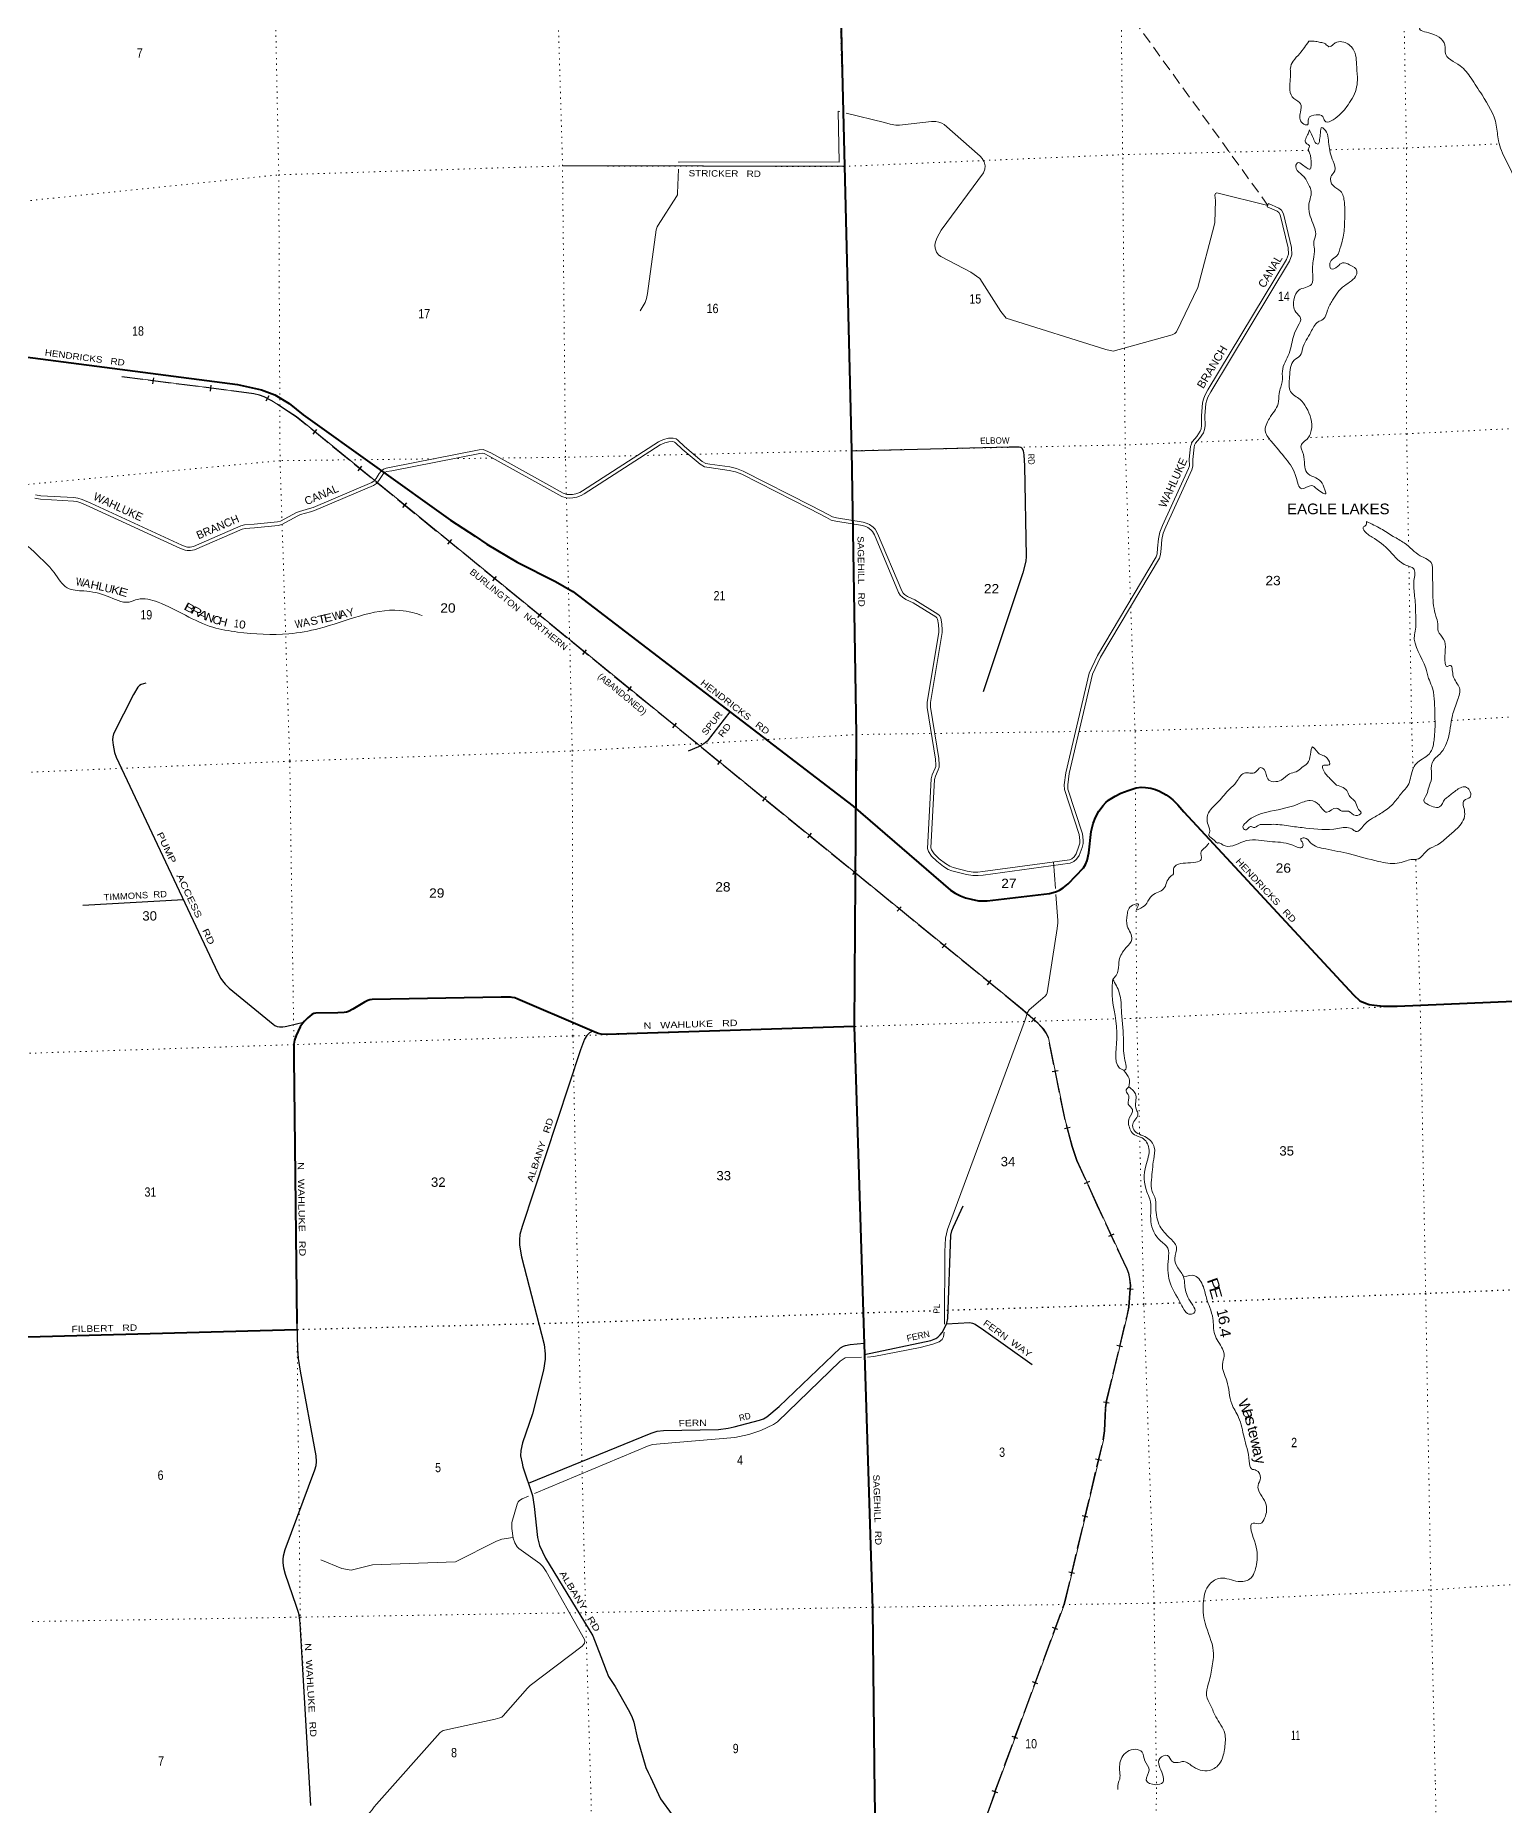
# Model space of a CAD drawing. Header units: feet. Extents: x 250644 to 505285, y -364975 to -177792.
# Drawn here: x 444320 to 471854, y -316215 to -283041 of the extents above; entities that cross this region are included whole.
import ezdxf
from ezdxf.enums import TextEntityAlignment as Align

# ---------------------------------------------------------------- set-up
doc = ezdxf.new("R2010")
doc.units = ezdxf.units.FT
doc.header["$LTSCALE"] = 70
for name, pattern in [('DOTTED', [1.5, 0.3, -1.2]), ('LONG_DASHED', [7.5, 6, -1.5]), ('MEDIUM_DASHED', [4.5, 3, -1.5])]:
    doc.linetypes.add(name, pattern=pattern)
for name, color, linetype, lineweight in [('26', 7, 'Continuous', 40), ('29', 7, 'Continuous', 25), ('34', 7, 'Continuous', 25), ('39', 7, 'Continuous', 13), ('6', 7, 'DOTTED', 25), ('63', 7, 'Continuous', 25), ('7', 7, 'DOTTED', 13)]:
    doc.layers.add(name, color=color, linetype=linetype, lineweight=lineweight)
for name, color, linetype in [('27', 7, 'Continuous'), ('30', 7, 'Continuous'), ('41', 7, 'Continuous')]:
    doc.layers.add(name, color=color, linetype=linetype)

msp = doc.modelspace()

# ---------------------------------------------------------------- linework, layer by layer
at = {"layer": '26'}
msp.add_line((459702.76, -296142.74), (459661.88, -301614.25), dxfattribs=at)
for points in [[(455885.06, -274678.24), (455927.37, -275965.88), (455948.6, -276091.38), (455976.73, -276176.5), (456128.98, -276460.56), (457125.84, -278104.41), (457192.79, -278185.46), (457319.88, -278329.03), (457656.97, -278659.89), (459195.07, -280137.85), (459256.89, -280226.21), (459310.18, -280320.55), (459342.98, -280451.82), (459368.6, -280653.07), (459366.65, -280663.12), (459615.97, -290812.2), (459704.5, -296139.49), (459694.06, -297517.02)], [(440717.83, -288622.28), (448107.63, -289581.16), (448556.95, -289683.42), (448809.39, -289775.27), (449076.54, -289938.39), (449335.78, -290153.94), (452102.52, -292125.14), (452561.49, -292423.66), (452783.33, -292576.74), (453349.39, -292913.53), (454069.94, -293274.9), (454069.94, -293274.9)], [(454069.94, -293274.9), (454389.73, -293464.64), (459646.93, -297484.38)], [(459646.93, -297484.38), (461470.88, -299058.75), (461558.78, -299115.97), (461658.19, -299166.2), (461751.46, -299202.11), (461855.31, -299231.41), (461997.43, -299257.49), (462083.52, -299261.59), (462156.63, -299261.93), (463326.33, -299119.08), (463396.39, -299104.69), (463453.78, -299086.23), (463515.28, -299057.52), (463578.73, -299017.3), (463675.16, -298942.66), (463962.11, -298641.68), (464000.05, -298578.62), (464028.75, -298504.78), (464060.93, -298359.98), (464106.89, -297962.07), (464142.52, -297810.51), (464185.72, -297696.54), (464251.15, -297576.7), (464329.04, -297474.84), (464380.29, -297418.77), (464433.58, -297375.7), (464556.93, -297296.88), (464661.11, -297240.33), (464799.26, -297189.14), (464950.12, -297143.93), (465044.41, -297131.62), (465124.19, -297133.16), (465224.79, -297148.03), (465311.13, -297172.33), (465384.67, -297205.46), (465509.72, -297275.21), (465573.27, -297318.28), (465634.76, -297367.51), (465688.05, -297418.78), (465729.05, -297457.75), (465845.51, -297593.23), (469022.73, -301020.56), (469143.96, -301131.12), (469246.45, -301180.35), (469316.88, -301201.86), (469407.88, -301216.63), (469582.52, -301231.39), (469742.39, -301233.85), (469840.78, -301231.39), (472464.2, -301119.23)], [(459661.88, -301614.25), (455013.91, -301763.87), (454921.67, -301759.77), (454864.27, -301743.36), (454792.01, -301713.56), (454616.92, -301638.18), (453361.12, -301100.65), (453303.38, -301079.86), (453258.29, -301069.61), (453222.39, -301065.25), (453047.7, -301062.17), (450634.71, -301109.27), (450590.52, -301113.69), (450549.52, -301128.05), (450490.44, -301160.25), (450268.71, -301292.13), (450186.22, -301330.59), (450147.77, -301343.41), (450108.82, -301351.61), (449987.62, -301359.78), (449574.04, -301362), (449537.96, -301371.1), (449503.12, -301389.56), (449425.99, -301455.18), (449361.68, -301512.62), (449324.79, -301555.69), (449280.34, -301618.64), (449206.39, -301781.08), (449176.44, -301870.83), (449166.33, -301945.06), (449162.4, -302011.44), (449163.35, -302078.81), (449165.81, -302203.07), (449220.71, -307181.14)], [(459661.88, -301614.25), (460008.05, -312524.85), (460045.57, -316005.31)], [(449220.4, -307297.12), (443723.75, -307446.6), (441081.17, -307487.78)], [(460045.57, -316005.31), (460076.16, -317476.79), (460048.2, -317645.55), (460000.16, -317790.2)]]:
    msp.add_lwpolyline(points, dxfattribs=at)
at = {"layer": '29'}
for p, q in [((459483.42, -285495.62), (454199.37, -285486.98)), ((447097.03, -299243.44), (445211.92, -299344.45))]:
    msp.add_line(p, q, dxfattribs=at)
for points in [[(459618.45, -290823.8), (462567.43, -290753.66), (462754.35, -290748.73), (462788.79, -290756.12), (462807.76, -290767.68), (462829.09, -290828.41), (462844.92, -290902.54), (462856.46, -291104.63), (462889.78, -292806.12), (462880.76, -292894.17), (462822.57, -293114.78), (462084.52, -295342.47)], [(446389.24, -295180.52), (446304.37, -295205.62), (446271.57, -295225.32), (446243.08, -295253.89), (446157.8, -295395.26), (445786.76, -296130.24), (445769.67, -296183.81), (445766.39, -296239.61), (445776.64, -296345.13), (445802.48, -296482.52), (445833.28, -296569.67), (445933.6, -296778.63), (447742, -300609.87), (447796.94, -300713.68), (447826.47, -300756.35), (447875.67, -300822), (447951.94, -300899.13), (448774.49, -301573.69), (448808.12, -301594.21), (448851.68, -301612.95), (448896.69, -301622.11), (448939.33, -301623.75), (448958.19, -301619.65), (448998.38, -301615.54), (449034.46, -301608.98), (449341.95, -301535.65)], [(457337.32, -295718.41), (456908.09, -296267.52), (456849.44, -296318.7), (456744.88, -296374.55), (456556.75, -296455.42)], [(454766.28, -301702.48), (454702.91, -301733.72), (454671.75, -301763.41), (454653.71, -301782.96), (454611.06, -301851.89), (454535.49, -302048.95), (453445.54, -305363.8), (453400.61, -305511.9), (453394.42, -305612.23), (453394.05, -305715.41), (453428.36, -305929.8), (453855.78, -307576.69), (453876.26, -307747.29), (453875.88, -307846.64), (453843.29, -308052.3), (453634.49, -308875.74), (453447.48, -309419.72), (453420.3, -309562.53), (453410.46, -309657.72), (453439.98, -309798.87), (453455.98, -309864.51), (453636.97, -310403.41), (453668.76, -310608.79), (453731.94, -311193.94), (453768.49, -311343.06), (453879.9, -311579.69), (454766.86, -313031.78), (454916.16, -313421.44), (455014.56, -313685.37), (455058.9, -313797.3), (455188.62, -313985.16), (455429.82, -314411.65), (455500.05, -314545.4), (455533.19, -314648.56), (455603.3, -314964.85), (455762.48, -315503.89), (455801.72, -315593.36), (455847.26, -315681.96), (456037.59, -316085.44)], [(459859.01, -307760.99), (461104, -307497.2), (461196.44, -307460.07), (461232.52, -307437.09), (461275.17, -307394.42), (461311.78, -307349.47), (461376.86, -307230.29), (461399.82, -307171.21), (461420.65, -307084.95), (461479.41, -305527.03), (461496.59, -305442.96), (461523.76, -305367.06), (461708.46, -304977.54)], [(449220.71, -307181.14), (449229.69, -307658.15), (449246.76, -307838.81), (449280.19, -308073.62), (449280.18, -308071.61), (449574.14, -309662.69), (449581.03, -309765.97), (449573.16, -309847.46), (449548.24, -309930.06), (448993.69, -311423.15), (448965.08, -311543.19), (448958.93, -311596.52), (448958.92, -311668.36), (448967.13, -311760.6), (449000.26, -311881.03), (449200.22, -312456.36), (449249.26, -312608.74), (449272.07, -312739.16), (449276.45, -312805.41), (449475.02, -316215.13)], [(461396.63, -307184.42), (461831.96, -307162.54), (461885.32, -307171.21), (461931.69, -307193.08), (462088.49, -307297.77), (463001.93, -307946.94)], [(453559.91, -310173.97), (455858.96, -309233.66), (455970.79, -309199.82), (456092.56, -309185.25), (457121.93, -309164.66), (457305.9, -309140.73), (457417.44, -309114.47), (457893.09, -308993.02), (457968.54, -308966.76), (458030.66, -308929.83), (458258.75, -308733.24), (459411.11, -307637.64), (459462.75, -307602.86), (459502.12, -307589.73), (459591.8, -307573.07), (459852.34, -307548)], [(456037.59, -316085.44), (456255.83, -316390.81)]]:
    msp.add_lwpolyline(points, dxfattribs=at)
at = {"layer": '34', "lineweight": 13}
msp.add_lwpolyline([(462306.53, -315959.8), (463612.13, -312422.33), (464336.61, -309364.47), (464360.76, -309191.49), (464380.87, -308759.19), (464400.6, -308632.8), (464782.35, -307045.38), (464816.13, -306876.93), (464834.14, -306615.01), (464848.1, -306466.02), (464833.35, -306338.07), (464813.68, -306239.65), (464783.24, -306161.99), (464225.46, -304961.2), (463843.72, -304125.34), (463753.83, -303865.28), (463621.63, -303363.53), (463308.74, -301825.54), (463271.86, -301744.35), (463217.76, -301665.61), (463114.48, -301557.35), (462824.17, -301296.78), (449211.09, -290185.01), (448765.91, -289893.88), (448608.62, -289808.56), (448522.55, -289776.57), (448414.58, -289752.25), (445943.02, -289434.56)], dxfattribs=at)
at = {"layer": '34', "linetype": 'LONG_DASHED', "lineweight": 13}
msp.add_lwpolyline([(462300.93, -315961.89), (460779.48, -320326.96), (460676.94, -320652.14), (460659.47, -320747.65), (460654.89, -320830.19), (460679.64, -321027.7), (460728.22, -321284.18), (460796.58, -321507.7), (460916.14, -321779.43), (461006.93, -321937.86), (461232.41, -322247.18), (461374.5, -322393.92), (461526.81, -322509.21), (461640.34, -322563.59), (461759.51, -322614.03), (461938.27, -322682.82), (462217.86, -322756.19), (462384.55, -322787.4), (462734.22, -322817.42), (464149.15, -322836.76)], dxfattribs=at)
at = {"layer": '39', "linetype": 'MEDIUM_DASHED'}
msp.add_line((464717.79, -282494.46), (467419.3, -286226.62), dxfattribs=at)
at = {"layer": '39'}
for p, q in [((467432.73, -286193.52), (467406.7, -286253.08)), ((463403.07, -298531.18), (463438.74, -299027.88))]:
    msp.add_line(p, q, dxfattribs=at)
for points in [[(459396.29, -284467.5), (459367.91, -284460.49), (459384.36, -285416.15), (456381.29, -285409.05), (456380.7, -285422.91)], [(467419.3, -286226.62), (466459.52, -285991.34), (466436.69, -286004.54), (466424.03, -286034), (466433.58, -286136.25), (466421.93, -286545.87), (466412.43, -286602.33), (466104.62, -287765.09), (465705.6, -288597.86), (465671.9, -288629.98), (465622.14, -288653.24), (464520.86, -288959.83), (464383.87, -288925.61), (462514.69, -288341.54), (462410.41, -288212.5), (462019.89, -287595.61), (461849.52, -287475.53), (461290.95, -287184.37), (461246.66, -287154.74), (461208.57, -287101.95), (461182.57, -287029.16), (461177.83, -286972.76), (461190.81, -286908.58), (461219.63, -286827.59), (461297.94, -286690.24), (462086.74, -285617.1), (462113.54, -285549.3), (462116.93, -285488.18), (462098.79, -285411.51), (462062.64, -285346.4), (462026.25, -285304.48), (461350.77, -284713.94), (461305.72, -284684.41), (461249.16, -284667.18), (461192.6, -284657.34), (461113.07, -284655.04), (460511.41, -284723.78), (460447.73, -284720.6), (460340.5, -284702.86), (460230.27, -284673.47), (459515.36, -284496.91)], [(456375.51, -285545.64), (456356.44, -285996.74), (456351.76, -286029.11), (456337.01, -286058.64), (455992.73, -286595.05), (455975.51, -286627.04), (455951.28, -286687.05), (455792.3, -287878.25), (455773.73, -287970.45), (455745.58, -288048.04), (455656.8, -288204.98)], [(459145.13, -292077.32), (459235.42, -292124.56), (459321.61, -292145.94), (459817.78, -292227.22), (459885.34, -292246.76), (459919.1, -292261.78), (459977.38, -292304.65), (460007.69, -292335.62), (460045.72, -292403.32), (460498.55, -293479.22), (460528.66, -293531.53), (460569.55, -293570.29), (460632.45, -293615.1), (460768.47, -293677.2), (461196.32, -293940.41), (461212.84, -293955.5), (461227.52, -293980.44), (461242.95, -294079.62), (461250.28, -294185.1), (461250.51, -294228.73), (461031.72, -295534.91), (461031.01, -295638.34), (461188.2, -296602.05), (461195.22, -296715.02), (461195.22, -296742.59), (461182.06, -296776.28), (461124.6, -296901.04), (461107.76, -296974.29), (461037.61, -298276.25), (461057.28, -298334.4), (461112.38, -298421.46), (461214.32, -298519.29), (461339.93, -298615.58), (461425.95, -298669.37), (461497.89, -298698.83), (461769.95, -298766.15), (461888.03, -298784.53), (461987.56, -298785.7), (462085.21, -298776.8), (463715.65, -298554.97), (463781.91, -298525.13), (463834.54, -298479.04), (463883.57, -298408.54), (463935.95, -298257.18), (463958.93, -298187.46), (463958.93, -298124.01), (463944.97, -298005.44), (463670.77, -297163.92), (463667.5, -297086.86), (463697.08, -296872.37), (464132.62, -295014.67), (464284, -294692.27), (465387.35, -292836.73), (465405.23, -292769.46), (465417.29, -292656.28), (465430.52, -292486.65), (465455.18, -292368.31), (465504.18, -292249.26), (465991.37, -291181.5), (466011.1, -291116.09), (466010.88, -290986.79), (466033.56, -290758.31), (466044.53, -290719.8), (466062.16, -290684.98), (466135.74, -290597.58), (466209.87, -290490.41), (466232.36, -290426.12), (466240.38, -290357.3), (466237.64, -290173.3), (466255.4, -289936.89), (466271.02, -289877.15), (466295.21, -289817.75), (466348.36, -289717.91), (467825.56, -287269.99), (467868.43, -287152.06), (467860.05, -287015.06), (467710.5, -286383.08), (467676.04, -286315.35), (467625.29, -286277.66), (467432.73, -286193.52)], [(459175.26, -292019.73), (459258.64, -292063.35), (459334.71, -292082.22), (459832.12, -292163.7), (459907.69, -292185.56), (459951.95, -292205.25), (460020.14, -292255.42), (460060.15, -292296.29), (460104.2, -292374.7), (460556.9, -293450.29), (460580.26, -293490.88), (460610.97, -293519.99), (460665.1, -293558.55), (460799.11, -293619.74), (461235.62, -293888.27), (461263.9, -293914.1), (461289.84, -293958.17), (461307.6, -294072.36), (461315.27, -294182.67), (461315.54, -294233.97), (461096.68, -295540.54), (461096.05, -295633.29), (461252.87, -296594.78), (461260.22, -296713), (461260.22, -296754.83), (461241.91, -296801.72), (461186.44, -296922.14), (461172.36, -296983.39), (461103.19, -298267.27), (461116.36, -298306.21), (461163.08, -298380.03), (461256.73, -298469.9), (461377.02, -298562.11), (461455.71, -298611.32), (461518.12, -298636.88), (461782.78, -298702.36), (461893.44, -298719.59), (461984.99, -298720.67), (462077.87, -298712.2), (463697.55, -298491.83), (463746.38, -298469.84), (463785.73, -298435.39), (463825.08, -298378.8), (463874.37, -298236.38), (463893.93, -298177.03), (463893.93, -298127.82), (463881.17, -298019.45), (463606.21, -297175.58), (463602.31, -297083.77), (463633.1, -296860.49), (464070.89, -294993.21), (464226.51, -294661.77), (465326.86, -292811.29), (465341.13, -292757.6), (465352.56, -292650.31), (465366.04, -292477.46), (465392.78, -292349.15), (465444.54, -292223.39), (465930.41, -291158.52), (465946.08, -291106.56), (465945.87, -290983.63), (465969.45, -290746.09), (465983.73, -290696), (466007.57, -290648.89), (466084.03, -290558.07), (466151.42, -290460.66), (466168.63, -290411.45), (466175.32, -290354.01), (466172.6, -290171.35), (466191.02, -289926.15), (466209.21, -289856.58), (466236.27, -289790.15), (466291.8, -289685.82), (467766.64, -287241.83), (467802.73, -287142.55), (467795.51, -287024.6), (467649.04, -286405.62), (467625.03, -286358.43), (467592.48, -286334.26), (467406.7, -286253.08)], [(444319.31, -291651.63), (444423.13, -291667.44), (445042.29, -291703.3), (445114.2, -291711.94), (445194.76, -291740.21), (445356.48, -291808.92), (447062.08, -292594.06), (447147.3, -292623.54), (447171.89, -292630.93), (447219.84, -292629.7), (447281.18, -292617.08), (448172.76, -292234.78), (448240.56, -292216.12), (448419, -292203.57), (448860.08, -292159.73), (448913.84, -292144.42), (449211.73, -291982.57), (449268.35, -291960.76), (449454.24, -291909.96), (449527.73, -291885.37), (450623, -291417.72), (450667.54, -291387.1), (450704.42, -291345.27), (450764.99, -291249.09), (450797.87, -291205.02), (450844.05, -291167.67), (450891.32, -291150.89), (450988.08, -291135.53), (452638.98, -290809.18), (452713.52, -290803.95), (452757.79, -290818.72), (452852.57, -290866.41), (454212.5, -291620.27), (454281.22, -291641.77), (454332.86, -291646.7), (454386.96, -291644.24), (454447.2, -291633.16), (454523.36, -291605.86), (454573.85, -291577.8), (455996.44, -290659.63), (456093.59, -290615.72), (456184.07, -290590.74), (456274.34, -290587.43), (456325.98, -290602.19), (456360.41, -290624.34), (456483.43, -290747.15), (456817.81, -291025.41), (456883.51, -291062.75), (456957.98, -291077.08), (457336.06, -291128.67), (457462.1, -291158.28), (457586.11, -291207.48), (458866.22, -291858.05), (459175.26, -292019.73)], [(444308.03, -291715.66), (444416.34, -291732.16), (445036.53, -291768.08), (445099.39, -291775.63), (445171.27, -291800.85), (445330.18, -291868.37), (447037.81, -292654.44), (447127.31, -292685.41), (447163.15, -292696.18), (447227.28, -292694.53), (447300.74, -292679.42), (448194.29, -292296.27), (448251.57, -292280.51), (448424.5, -292268.34), (448872.29, -292223.84), (448938.56, -292204.97), (449239.04, -292041.7), (449288.65, -292022.6), (449473.13, -291972.18), (449550.84, -291946.18), (450654.48, -291474.95), (450710.98, -291436.11), (450756.63, -291384.33), (450818.62, -291285.9), (450845.09, -291250.43), (450876.28, -291225.2), (450907.42, -291214.15), (450999.48, -291199.53), (452647.59, -290873.74), (452705.19, -290869.69), (452732.77, -290878.89), (452822.19, -290923.89), (454186.77, -291680.33), (454268.29, -291705.83), (454331.24, -291711.84), (454394.35, -291708.97), (454464.16, -291696.13), (454550.29, -291665.26), (454607.3, -291633.57), (456027.62, -290716.87), (456115.76, -290677.03), (456194.04, -290655.42), (456266.4, -290652.76), (456298.89, -290662.05), (456319.4, -290675.25), (456439.59, -290795.23), (456780.67, -291079.07), (456860.71, -291124.55), (456947.44, -291141.24), (457324.21, -291192.65), (457442.58, -291220.46), (457559.34, -291266.79), (458836.43, -291915.82), (459145.13, -292077.32)], [(463446.98, -299142.69), (463481.63, -299625.19), (463482.31, -299673.6), (463467.85, -299777.96), (463283.08, -300981.15), (463269.6, -301015.83), (463245.01, -301047.82), (463158.73, -301121.43), (462947.46, -301303.71), (462915.3, -301351.72), (462867.17, -301488.92), (461411.74, -305416.49), (461377.32, -305578.89), (461362.56, -305829.86), (461354.78, -307193.28)], [(461349.72, -307341.58), (461340.43, -307431.66), (461313.38, -307483.33), (461256.83, -307525.16), (461138.79, -307569.45), (460900.26, -307630.96), (460032.21, -307800.74), (459911.86, -307809.37)], [(459801.32, -307813.87), (459495.52, -307824.35), (459402.11, -307885.89), (458227.24, -309026.08), (458155.45, -309075.89), (457916.27, -309187.66), (457691.16, -309262.29), (457428.47, -309314.98), (456027.38, -309435.04), (455893.57, -309446.83), (455821.15, -309468.06), (453676.23, -310367.97)], [(453563.5, -310415.27), (453439.7, -310467.21), (453392.69, -310497.47), (453370.56, -310522.07), (453350.84, -310564.82), (453251.58, -310907.52), (453246.39, -310958.81), (453246.39, -311025.24), (453272.09, -311206.38), (453302.95, -311293.44), (453350.74, -311365.89), (453379.18, -311394.32), (453776.9, -311681.13), (453827.96, -311735.09), (453891.48, -311828.09), (454612.89, -313100.87), (454618.55, -313136.35), (454611.17, -313168.33), (454596.41, -313192.94), (454566.65, -313230.01), (453591.89, -313964.31), (453540.71, -314013.36), (453089.01, -314531.46), (453063.19, -314554.84), (453025.08, -314570.83), (452939.3, -314598.02), (451991.03, -314802.07), (451965.22, -314810.73), (451943.09, -314820.57), (451907.42, -314847.41), (450712.94, -316190.46)], [(453265.86, -311192.42), (453059.5, -311222.08), (452961.76, -311256.92), (452190.88, -311647.2), (450638.28, -311701.13), (450240.38, -311801.08), (450061.28, -311769.47), (449667.52, -311608.36)]]:
    msp.add_lwpolyline(points, dxfattribs=at)
for points in [[(472071.42, -282076.01), (471910.19, -281931.52), (471868.27, -281811.65), (471828.44, -281697.77), (471611.11, -281389.63), (471316.99, -280911.92), (471164.82, -280667.11), (471112.65, -280667.85), (471051.08, -280710.87), (470903.19, -280618.59), (470478.85, -280291.28), (470250.5, -280186.07), (469905.07, -280170.84), (469776.17, -280140.53), (469554.94, -279975), (469147.61, -279711.69), (469056.45, -279789.26), (468904.85, -279851.62), (468868.03, -280209.51), (469007.89, -280301.9), (469227.11, -280467.47), (469188.93, -280598.5), (469292.67, -280825.92), (469480.14, -280881.51), (469574.84, -280771.77), (469683.2, -280770.24), (469845.88, -280912.51), (470080.34, -281023.66), (470336.55, -281112.41), (470496.09, -281312.94), (470571.19, -281504.63), (470667.21, -281752.23), (470779.57, -282019.68), (470731.17, -282138.82), (470710.47, -282231.46), (470750, -282325.27), (470862.67, -282343.76), (471027.63, -282369.55), (470877.85, -282419.84), (470691.75, -282456.58), (470647.69, -282597.74), (470547.75, -282625.24), (470366.54, -282451.11), (470045.76, -282339.17), (469917.91, -282379.12), (470006.22, -282514.4), (470286.66, -282747.37), (470288.16, -282847.73), (470262.82, -282898.28), (470471.11, -283003.77), (470739.92, -283265), (470739.29, -283357.37), (471022.07, -283612.38), (471226.19, -283842.41), (471431.57, -284156.74), (471698.92, -284723.16), (471739.43, -285017.72), (471879.26, -285377.14), (472082.81, -285838.06), (472155.15, -286124.43)], [(468185.72, -283150.32), (468014.14, -283379.59), (467891.89, -283525.86), (467839.63, -283655.08), (467842.92, -283741.37), (467829.65, -284062.78), (467906.34, -284226.34), (468032.24, -284324.95), (468028.5, -284477.59), (468065.75, -284687.87), (468158.47, -284714.68), (468180.87, -284601.93), (468322.26, -284527.67), (468445.17, -284560.07), (468482.55, -284643.87), (468751.88, -284535.69), (468898, -284375.03), (469071.74, -284047.34), (469095.37, -283882.38), (469083.63, -283633.59), (469016.41, -283297.25), (468839.86, -283167.22), (468711.41, -283167.02), (468647.77, -283206.06), (468562.17, -283253.43), (468495.15, -283200.17), (468402.4, -283171.36), (468315.82, -283152.5), (468185.33, -283150.31)], [(468197.51, -284814.06), (468270.71, -284974.1), (468324.26, -285065.7), (468354.57, -285079.33), (468387.45, -284996.55), (468401.59, -284867.86), (468432.2, -284767.05), (468468.68, -284790.63), (468559.3, -285080.47), (468640.33, -285400.56), (468673.09, -285578.78), (468596.54, -285694.29), (468639.1, -285856.32), (468779.11, -285958.75), (468852.48, -286168.53), (468855.79, -286525.85), (468830.09, -286821.34), (468782.47, -286992.66), (468704.96, -287178.46), (468603.82, -287260.19), (468579.35, -287368.94), (468602.14, -287416.81), (468719.9, -287372.99), (468815.2, -287303.39), (468950.21, -287339.64), (469086.47, -287460.2), (469077.4, -287524.57), (468851.7, -287732.52), (468729.06, -287852.7), (468630.94, -288002.65), (468537.38, -288188.67), (468453.64, -288360.5), (468358.07, -288412.03), (468224.41, -288600.62), (468068.49, -288912), (468024.22, -289039.1), (467911.14, -289127.02), (467825.51, -289441.42), (467843.65, -289716.22), (468020.5, -289866.32), (468137.05, -290011.25), (468231.83, -290445.58), (468132.19, -290627.67), (468045.1, -290709.2), (468083.97, -290893.36), (468147.25, -291233.78), (468410.61, -291398.73), (468485.21, -291556.29), (468506.32, -291626.26), (468342.54, -291544.24), (468235.17, -291477.48), (468051.4, -291536.28), (467949.94, -291326.9), (467754.05, -290976.3), (467480.18, -290644.86), (467373.26, -290473.7), (467445.72, -290217.71), (467610.23, -289944.36), (467629.46, -289753.36), (467657.76, -289632.5), (467688.37, -289531.69), (467689.39, -289330.91), (467814.91, -288999.88), (467902.22, -288663.37), (467981.89, -288487.59), (468031.84, -288338.32), (467941.85, -288225.14), (467909.99, -287972.62), (467995.97, -287816.82), (468233.17, -287707.08), (468258.39, -287513.99), (468270.28, -287234.76), (468293.53, -287043.7), (468279.31, -286897.34), (468306.26, -286820.67), (468260.23, -286560.32), (468188.69, -286203.95), (468224.82, -285934.42), (468187.41, -285848.61), (468106.94, -285701.17), (468027.61, -285630.01), (467941.33, -285496.71), (467974.42, -285427.98), (468067.29, -285464.82), (468214.94, -285541.05), (468227.82, -285462.57), (468196.41, -285240.16), (468179.28, -285168.12), (468196.5, -285111.66), (468133.52, -285060.35), (468173.02, -284883.12), (468198.06, -284812.5)], [(469268.81, -292153.61), (469535.71, -292286.38), (469766.64, -292429.7), (469975.2, -292553.25), (470273.82, -292793.99), (470378.96, -292846.72), (470476.42, -292921.65), (470501.51, -293124.07), (470511.03, -293358.83), (470509.5, -293525.49), (470567.65, -293926.21), (470603.89, -294068.25), (470611.97, -294206.67), (470710.5, -294353.85), (470743.38, -294809.13), (470772.34, -294866.95), (470824.24, -294848.15), (470887.13, -295027.96), (471009.13, -295269.17), (470972.44, -295500.57), (470876.33, -295785.01), (470785.01, -296256.09), (470695.43, -296440.05), (470618.49, -296529.46), (470519.6, -296627.22), (470482.55, -296834.53), (470484.55, -296969.02), (470432.83, -297134.38), (470394.61, -297263.41), (470344.53, -297404.65), (470397.27, -297442.05), (470514.52, -297498.63), (470636.95, -297498.92), (470737.16, -297354.96), (470802.6, -297301.84), (470963.31, -297177.12), (471143.3, -297134.44), (471208.23, -297316.22), (471096.76, -297378.02), (471105.95, -297590.7), (470987.82, -297879.46), (470803.64, -298044.67), (470599.35, -298208.16), (470418.13, -298303.06), (470212.05, -298480.62), (470103.76, -298486.16), (469989.83, -298517.87), (469839.85, -298554.11), (469488.13, -298520.9), (468950.2, -298381.9), (468503.24, -298287.8), (468216.52, -298171.36), (468096.72, -298078.68), (468032.81, -298099.66), (468070.1, -298177.43), (468067.13, -298247.74), (467884.05, -298218.19), (467453.51, -298147.95), (467017.76, -298131.99), (466615.82, -298229.99), (466547.02, -298192.81), (466490.51, -298171.52), (466472.07, -298176.29), (466425.34, -298136.91), (466381.07, -298100), (466309.75, -298011.41), (466325.14, -297983.11), (466296.81, -297832.93), (466305.56, -297611.96), (466496.99, -297394.45), (466700.29, -297164.73), (466826.86, -297038.47), (466970.79, -296865.8), (467191.24, -296844.63), (467280.34, -296763.07), (467351.14, -296800.22), (467415.98, -296975.99), (467669.19, -296998.53), (467823.97, -296879.91), (467949.82, -296840), (468055.03, -296762.23), (468158.2, -296682.48), (468213.97, -296519.07), (468253.95, -296373.96), (468359.97, -296484.9), (468532.11, -296588.89), (468566.04, -296710.88), (468445.83, -296724.62), (468459.12, -296808.75), (468581.91, -296967.64), (468704.16, -297090.4)], [(468704.16, -297090.4), (468912.78, -297217.97), (468952.22, -297305.75), (469031.52, -297374.91), (469089.47, -297492.55), (469118.43, -297550.36), (469163.44, -297607.95), (469063.89, -297661.55), (468928.2, -297579.14), (468805.77, -297578.85), (468700.56, -297522.1), (468525.09, -297598.85), (468382.65, -297468.35), (468212.76, -297380.39), (467976.97, -297449.95), (467397.13, -297596.63), (467008.63, -297788.8), (466952.03, -297896), (467010.73, -297929.31), (467090.09, -297867.96), (467148.55, -297885.21), (467248.22, -297839.64), (467360.47, -297830.04), (467526.98, -297825.69), (467842.61, -297861.41), (468132.12, -297895.49), (468728.34, -297905.18), (468991.35, -297911.52), (469068.32, -297958.63), (469238.82, -297817.7), (469379.73, -297711.32), (469578.68, -297594.09), (469780.84, -297422.61), (469924.66, -297241.9), (470040.95, -297099.73), (470129.03, -296815.41), (470205.35, -296683.84), (470306.54, -296606.12), (470445.48, -296501.78), (470496.39, -296416.74), (470524.81, -296303.91), (470539.13, -296187.27), (470550.34, -295996.38), (470546.15, -295715.36), (470488.83, -295236.33), (470430.47, -295090.59), (470375.4, -294896.62), (470163.43, -294275.21), (470189.37, -294130.29), (470189.55, -294007.82), (470187.4, -293863.29), (470168.68, -293550.36), (470156.32, -293259.42), (470146.92, -293032.68), (470023.65, -292976.19), (469704.58, -292709.64), (469373.44, -292441.24), (469219.03, -292314.92), (469204.18, -292260.92), (469247.84, -292228.19), (469268.81, -292153.61)], [(443784.08, -292508), (444115.57, -292577.23), (444326.89, -292750.93), (444669.32, -293103.49), (444918.51, -293395.12), (445226.45, -293453.03), (445667.41, -293549.23), (446074.47, -293659.96), (446236.28, -293609.5), (446618.4, -293662.35), (447644.94, -294131.79), (448107.89, -294221.65), (449071.72, -294254.29), (449638.24, -294155.98), (451150.47, -293817.53), (451385.87, -293856.38), (451569.64, -293913.11)], [(466312, -298180.5), (466219.2, -298281.74), (466167.84, -298336.66), (466170.03, -298483.19), (466070.41, -298532.78), (465872, -298551.63), (465702.04, -298594.17), (465646.85, -298661.2), (465648.25, -298755.54), (465590.78, -298804.53), (465463.8, -299037.2), (465250.86, -299158.64), (465148.64, -299302.62), (465039.66, -299396.51), (464955.74, -299421.78), (464992.52, -299330.92), (464882.28, -299340.5), (464780.66, -299524.62), (464783.74, -299731.37), (464869.72, -299979.12), (464761.69, -300137.23), (464630.72, -300371.96), (464613.35, -300552.9), (464572.76, -300657.87), (464509.63, -300731.03)], [(464509.63, -300731.03), (464497.88, -301020.3), (464588.41, -301842.18), (464699.47, -302426.87), (464723.64, -302432.55), (464732.36, -302209.57), (464713.53, -301888.61), (464675.5, -301357.11), (464633.79, -300982.26), (464510.6, -300729.91)], [(464716.65, -302437.92), (464816.33, -302591.86), (464812.59, -302744.5)], [(464813.7, -302745.83), (464761.55, -302821.51), (464811.06, -302911.16), (464801.38, -303069.9), (464881.13, -303169.16), (464819.31, -303330.65), (464808.98, -303445.23), (464916.28, -303642.48), (465061.68, -303702.68), (465188.99, -303895.64), (465129.66, -304223.72), (465148.97, -304711.32), (465205.27, -304853.07), (465225.53, -305270.39), (465407.53, -305631.22), (465542.05, -305769.87), (465552.92, -305960.45), (465573.28, -306383.78), (465786.39, -306812.44), (465969.91, -307006.61), (466031.81, -306985.67), (465937.57, -306721.98), (465861.41, -306460.04), (465839.13, -306311.78), (465730.15, -306136.64), (465673.37, -305962.77), (465704.32, -305749.52), (465577.28, -305574.63), (465395.4, -305356.34), (465317.99, -305010.1), (465301.01, -304813.58), (465251.3, -304709.88), (465237.95, -304487.22), (465278.35, -304101.17), (465289.05, -303876.16), (465143.86, -303695.5), (464906.88, -303550.26), (464885.23, -303444.16), (464982.66, -303248.05), (464955.49, -303176.15), (464941.15, -303021.76), (464943.37, -302901.27), (464812.59, -302744.5)], [(465842.85, -306309.03), (466047.46, -306284.77), (466209.12, -306493.3), (466274.85, -306729.28), (466329.33, -306883.11), (466388.56, -307087.06), (466421.11, -307385.75), (466567.64, -307656.74), (466597.74, -307790.83), (466565.93, -307945.87), (466648.79, -308253.89), (466739.56, -308688.28), (466869.74, -308939.42), (466971.65, -309313.42), (467068.62, -309759.77), (467112.94, -309905.71), (467199.64, -309932.6), (467277.95, -310070.03), (467233.96, -310215.2), (467373.3, -310542.51), (467357.52, -310829.83), (467276.71, -310929.34), (467142.15, -310923.2), (467184.16, -311318.12), (467203.86, -311697.3), (467079.45, -311968.07), (466863.4, -312015.28), (466529.32, -311953.72), (466322.32, -312069.06), (466210.54, -312379.81), (466242.88, -312798.96), (466395.1, -313316.81), (466369.79, -313638.4), (466302.07, -313942.51), (466267.05, -314151.8), (466348.18, -314343.4), (466443.63, -314552.86), (466608.79, -314861.73), (466608.78, -315130.76), (466530.49, -315398.89), (466364.09, -315545.78), (466022.08, -315490.35), (465843.95, -315388.45), (465699.77, -315410.56), (465621.13, -315385.56), (465537.22, -315276.32), (465395.53, -315330.51), (465446.13, -315628.94), (465448.44, -315783.5), (465318.58, -315823.47), (465138.68, -315737.66), (465194.06, -315548.16), (465111.25, -315378.67), (465060.61, -315212.74), (464933.39, -315160.32), (464680.83, -315316.45), (464640.67, -315584.04), (464640.66, -315718.56), (464619.4, -315773.06), (464604.76, -315911.32)], [(450712.94, -316190.46), (450362.83, -316577.08), (449800.27, -316984.66), (449555.61, -317161.81)]]:
    msp.add_spline(points, degree=3, dxfattribs=at)
at = {"layer": '6'}
for points in [[(465768.91, -306796.54), (465094.12, -306822.16), (461397.33, -306936.9)], [(472575.83, -306528.43), (470383.55, -306621.37), (465968.21, -306788.98)], [(461092.52, -306946.52), (459826.23, -306986.51), (454498.38, -307167.77), (449215.94, -307298.19), (443721.04, -307447.66), (441081.17, -307487.78)]]:
    msp.add_lwpolyline(points, dxfattribs=at)
at = {"layer": '63'}
for p, q in [((446531.14, -289459.24), (446517.04, -289568.95)), ((447610.1, -289597.93), (447596, -289707.64)), ((448692.26, -289796.48), (448639.52, -289893.7)), ((449587.55, -290427.11), (449517.61, -290512.8)), ((450430.29, -291115), (450360.34, -291200.69)), ((451273.02, -291802.89), (451203.08, -291888.58)), ((452115.76, -292490.78), (452045.82, -292576.47)), ((452958.5, -293178.67), (452888.55, -293264.36)), ((453801.23, -293866.56), (453731.29, -293952.25)), ((454643.97, -294554.45), (454574.03, -294640.14)), ((455486.7, -295242.34), (455416.76, -295328.02)), ((456329.44, -295930.23), (456259.5, -296015.91)), ((457172.18, -296618.11), (457102.23, -296703.8)), ((458014.91, -297306), (457944.97, -297391.69)), ((458857.65, -297993.89), (458787.71, -298079.58)), ((459700.39, -298681.78), (459630.44, -298767.47)), ((460543.12, -299369.67), (460473.18, -299455.36)), ((461385.86, -300057.56), (461315.91, -300143.25)), ((462228.59, -300745.45), (462158.65, -300831.14)), ((463064.66, -301444.77), (462990.78, -301527.09)), ((463486.06, -302443.84), (463377.67, -302465.89)), ((463711.12, -303504.98), (463604.16, -303533.16)), ((464078.01, -304516.78), (463977.39, -304562.73)), ((464533.43, -305504.33), (464433.12, -305550.93)), ((464891.52, -306543.98), (464781.39, -306533.67)), ((464696.44, -307618.61), (464588.89, -307592.75)), ((464445.47, -308672.79), (464336.18, -308655.73)), ((464296.97, -309750.82), (464189.34, -309725.32)), ((464046.18, -310809.36), (463938.55, -310783.86)), ((463795.39, -311867.9), (463687.76, -311842.4)), ((463484.27, -312914.6), (463380.5, -312876.31)), ((463107.61, -313935.15), (463003.84, -313896.86)), ((462730.95, -314955.7), (462627.18, -314917.41)), ((462354.29, -315976.25), (462250.52, -315937.96))]:
    msp.add_line(p, q, dxfattribs=at)
at = {"layer": '63', "linetype": 'LONG_DASHED'}
for points in [[(462302.68, -315958.38), (463608.2, -312421.14), (464332.58, -309363.71), (464356.67, -309191.11), (464376.78, -308758.78), (464396.57, -308632), (464778.35, -307044.5), (464812.06, -306876.38), (464830.05, -306614.68), (464843.98, -306466.06), (464829.3, -306338.71), (464809.73, -306240.81), (464779.47, -306163.6), (464221.74, -304962.92), (463839.91, -304126.86), (463749.9, -303866.47), (463617.64, -303364.46), (463304.81, -301826.81), (463268.28, -301746.37), (463214.57, -301668.2), (463111.62, -301560.3), (462821.5, -301299.9), (449208.66, -290188.32), (448763.81, -289897.4), (448606.92, -289812.3), (448521.38, -289780.51), (448413.87, -289756.29), (445942.5, -289438.63)], [(462304.8, -315963.24), (460783.37, -320328.25), (460680.93, -320653.13), (460663.55, -320748.13), (460659, -320830.05), (460683.69, -321027.06), (460732.21, -321283.2), (460800.43, -321506.27), (460919.81, -321777.58), (461010.38, -321935.63), (461235.55, -322244.53), (461377.23, -322390.84), (461528.95, -322505.69), (461642.03, -322559.85), (461761.05, -322610.23), (461939.53, -322678.91), (462218.76, -322752.19), (462385.1, -322783.33), (462734.42, -322813.32), (464149.29, -322835.87)]]:
    msp.add_lwpolyline(points, dxfattribs=at)
at = {"layer": '7'}
for p, q in [((456546.6, -290894.36), (455725.11, -290913.26)), ((467448.55, -290608.61), (466082.69, -290662.71)), ((452884.25, -290963.27), (452155.68, -290971.86)), ((470859.93, -295879.15), (472354.29, -295793.11)), ((461179.06, -296122.57), (463813.46, -296086.58))]:
    msp.add_line(p, q, dxfattribs=at)
for points in [[(459152.79, -270281.47), (459231.6, -274627), (459331.83, -280140.69), (459482.41, -285489.77), (459615.99, -290804.12), (459702.76, -296142.74), (459661.88, -301614.25), (459834.48, -306972.74), (460007.85, -312494.29), (460045.57, -316005.31)], [(448525.84, -270468.52), (448626.67, -274769.07), (448770.12, -280210.76), (448881.34, -285654.04), (448904.97, -291010.21), (448941.2, -292129.87)], [(454270.44, -291635.92), (454254.65, -290947.1), (454199.37, -285486.98), (454038.28, -280064.48), (453920.91, -274698.38), (453865.3, -272637.94)], [(464843.48, -293616.63), (464743.67, -290713.42), (464696.75, -285275.27), (464653.88, -280979.83)], [(469935.8, -280965), (470015.4, -285150.36), (470018.96, -290506.81), (470054.87, -292603.6)], [(440672.15, -286250.93), (443394.67, -286220.99), (448881.34, -285654.04), (454199.37, -285486.98), (459465.85, -285497.32), (464696.75, -285275.27), (468186.28, -285193.32)], [(468587.32, -285183.9), (470015.4, -285150.36), (471755.95, -285075.18)], [(472242.93, -290396.67), (470018.96, -290506.81), (468174.32, -290579.87)], [(455592.44, -290916.31), (454254.65, -290947.1), (453021.95, -290961.64)], [(465999.1, -290666.02), (464755.74, -290715.26), (459629.51, -290823.41), (456659.66, -290891.75)], [(451794.21, -290976.13), (448904.97, -291010.21), (443969.06, -291474.59)], [(454734.39, -316108.01), (454631.5, -312598.69), (454498.38, -307167.77), (454394.17, -301790.65), (454380.84, -296452.4), (454272.1, -291708.5)], [(448943.67, -292206.23), (449087.26, -296643.21), (449164.4, -301954.46), (449222.98, -307281.08), (449284.16, -312683.84), (449475.02, -316215.13)], [(470061.53, -292992.43), (470111.71, -295922.23), (470138.11, -296789.57)], [(465014.13, -303623.54), (464960.02, -301459.52), (464927.88, -296071.35), (464847.97, -293747.15)], [(463884.81, -296085.6), (464927.88, -296071.35), (470111.71, -295922.23), (470549.65, -295897.01)], [(440876.56, -296863.74), (443615.65, -296874.67), (449087.26, -296643.21), (454380.84, -296452.4), (459702.76, -296142.74), (461108.92, -296123.53)], [(470189.96, -298492.73), (470272.92, -301218.24), (470375.55, -306623.49), (470472.28, -312171.37), (470556.75, -315791.83)], [(472464.2, -301119.23), (470272.92, -301218.24), (464960.02, -301459.52), (464687.81, -301467.47)], [(464530.33, -301472.07), (459661.88, -301614.25), (454394.17, -301790.65), (449164.4, -301954.46), (443629.82, -302134.6), (440979.17, -302191.98)], [(465331.77, -315898.55), (465285.97, -312422.91), (465094.12, -306822.16), (465015.58, -303681.34)], [(441183.78, -312815.24), (443840.53, -312772.36), (449284.16, -312683.84), (454631.5, -312598.69), (460020.15, -312497.98), (465285.97, -312422.91), (470472.28, -312171.37), (472689.31, -312028.21)], [(470556.75, -315791.83), (470589.86, -317441.11), (470689.01, -322760.09), (470847.12, -328161.91), (471150.9, -333439.61), (471245.74, -338742.04)], [(455095.47, -339041.91), (455107.08, -333789.63), (454991.32, -328394.28), (454889.74, -323137.84), (454744.56, -317896.1), (454734.39, -316108.01)], [(460045.57, -316005.31), (460075.13, -317754.33), (460116.37, -323078.3), (460271.13, -328278.22), (460390.01, -333621.56), (460486.5, -338945.51)], [(465956.71, -338839.81), (465735.2, -333544.75), (465595.85, -328222.49), (465458.75, -322912.18), (465302.83, -317672.54), (465331.77, -315898.55)]]:
    msp.add_lwpolyline(points, dxfattribs=at)

# ---------------------------------------------------------------- texts
at = {"layer": '27'}
for s, rotation, width, p in [('HENDRICKS   RD', 352.607, 1.15, (444491.06, -289041.3)), ('SAGEHILL   RD', 270.766, 1.15, (459726.95, -292426.6)), ('HENDRICKS   RD', 322.598, 1.2, (456771.66, -295197.79)), ('HENDRICKS   RD', 312.831, 1.2, (466804.09, -298528.54)), ('N   WAHLUKE   RD', 1.8, 1.25, (455720.13, -301660.24)), ('N   WAHLUKE   RD', 271.079, 1.25, (449233.83, -304159.96)), ('FILBERT   RD', 1.368, 1.2, (444999.08, -307345.14)), ('SAGEHILL   RD', 271.792, 1.15, (460019.39, -310013.29))]:
    msp.add_text(s, height=120, rotation=rotation, dxfattribs=dict(at, width=width)).set_placement(p)
at = {"layer": '30'}
for s, rotation, width, p in [('STRICKER   RD', 359.48, 1.15, (456561.92, -285682.68)), ('ELBOW', 0.798, 0.95, (462026.68, -290697.52)), ('RD', 273.268, 0.85, (462919.58, -290884.82)), ('SPUR', 51.986, 1.15, (456889.76, -296168.72)), ('RD', 51.986, 1.2, (457198.29, -296208.22)), ('PUMP    ACCESS    RD', 295.268, 1.35, (446590.41, -298006.14)), ('TIMMONS  RD', 3.067, 1.1, (445604.04, -299253.34)), ('ALBANY   RD', 71.799, 1.25, (453643.4, -304537.95)), ('PL', 87.84, 0.95, (461268.32, -306996.55)), ('FERN  WAY', 324.27, 1.2, (462069.67, -307198.48)), ('FERN  ', 1.146, 1.2, (456376.86, -309109.55)), ('RD', 14.324, 0.95, (457523.39, -309015.17)), ('ALBANY   RD', 301.417, 1.3, (454134.73, -311863.05)), ('N   WAHLUKE   RD', 273.333, 1.25, (449368.11, -313175.32))]:
    msp.add_text(s, height=120, rotation=rotation, dxfattribs=dict(at, width=width)).set_placement(p)
msp.add_text('FERN', height=120, rotation=11.963, dxfattribs=at).set_placement((460662.69, -307518.88))
at = {"layer": '41'}
for s, rotation, p in [('CANAL', 58.891, (467353.43, -287786.52)), ('WAHLUKE', 65.474, (465502.43, -291905.54)), ('WAHLUKE', 335.282, (445390.79, -291735.13)), ('CANAL', 23.121, (449403.01, -291848.57)), ('BRANCH', 23.209, (447376.99, -292487.58))]:
    msp.add_text(s, height=150, rotation=rotation, dxfattribs=at).set_placement(p)
at = {"layer": '41', "width": 1.05}
msp.add_text('BRANCH', height=150, rotation=58.891, dxfattribs=at).set_placement((466206.36, -289673.53))
msp.add_text('EAGLE LAKES', height=200, dxfattribs=at).set_placement((467778.55, -292014.37))
at = {"layer": '41'}
for s, height, rotation, width, p in [('W', 150, 352.164, 0.8, (445147.58, -293358.45)), ('A', 150, 347.771, 1.05, (445269.02, -293383.01)), ('H', 150, 347.771, 1.1, (445420.12, -293416.96)), ('L', 150, 347.615, 1.05, (445547.67, -293444.32)), ('K', 150, 345.723, 1.15, (445805.64, -293505.83)), ('E', 150, 343.579, 1.3, (445946.85, -293545.36)), ('B', 150, 331.704, 1.55, (447176.2, -293837.14)), ('R', 150, 332.689, 1.4, (447308.35, -293904.66)), ('A', 150, 334.385, 1.35, (447429.89, -293965.85)), ('N', 150, 339.16, 1.15, (447564.59, -294023.1)), ('C', 150, 342.952, 1.05, (447697.14, -294069.16)), ('T', 150, 11.875, 1.25, (449703.23, -294054.74)), ('E', 150, 11.875, 1.2, (449820.98, -294027.8)), ('W', 150, 13.837, 0.9, (449986.88, -293987.36)), ('A', 150, 13.837, 1.1, (450102.71, -293959.5)), ('H', 150, 345.485, 1.15, (447819.62, -294101.26)), ('1', 150, 351.984, 0.75, (448079.34, -294136.06)), ('0', 150, 353.986, 1.1, (448191.7, -294156.21)), ('W', 150, 9.967, 0.8, (449273.95, -294139.57)), ('S', 150, 10.872, 1.1, (449556.39, -294083.97)), ('P', 200, 289.62, 1.35, (466311.16, -306476.78)), ('E', 200, 285.704, 1.3, (466344.94, -306633.46)), ('1', 200, 285.28, 0.9, (466469.87, -307005.25)), ('6', 200, 279.486, 1.15, (466497.89, -307134.65)), ('4', 200, 280.563, 1.15, (466520.39, -307372.62)), ('W', 200, 294.447, 1.05, (466903.89, -308773.68)), ('a', 200, 291.945, 1.35, (466964.67, -308907.45)), ('s', 200, 286.265, 1.3, (467003.25, -309031.23)), ('e', 200, 284.22, 1.05, (467064.54, -309272.86)), ('w', 200, 282.388, 1.1, (467105.45, -309446.35)), ('y', 200, 282.127, 1.05, (467178.36, -309759.39)), ('a', 200, 282.127, 1.1, (467137.13, -309602.54))]:
    msp.add_text(s, height=height, rotation=rotation, dxfattribs=dict(at, width=width)).set_placement(p, align=Align.CENTER)
for s, height, rotation, p in [('U', 150, 347.615, (445675.91, -293477.16)), ('Y', 150, 14.577, (450243.96, -293925.54)), ('A', 150, 9.967, (449408.89, -294113.4)), ('.', 200, 272.761, (466505.75, -307259.1)), ('t', 200, 286.22, (467041.2, -309172.73))]:
    msp.add_text(s, height=height, rotation=rotation, dxfattribs=at).set_placement(p, align=Align.CENTER)
at = {"layer": '63', "width": 1.1}
msp.add_text('BURLINGTON   NORTHERN', height=120, rotation=320.777, dxfattribs=at).set_placement((452448.65, -293116.97))
at = {"layer": '63'}
msp.add_text('(ABANDONED)', height=120, rotation=320.777, dxfattribs=at).set_placement((454847.37, -295074.94))
at = {"layer": '7'}
for s, width, p in [('7', 0.85, (446221.45, -283456.85)), ('15', 0.85, (461824.32, -288065.82)), ('14', 0.85, (467607.33, -288018.17)), ('17', 0.85, (451496.13, -288345.11)), ('16', 0.85, (456900.06, -288245.82)), ('18', 0.85, (446132.53, -288668.04)), ('23', 1.1, (467372.69, -293344.92)), ('21', 0.85, (457030.12, -293628.52)), ('22', 1.1, (462095.75, -293497.2)), ('19', 0.85, (446288.05, -293986.21)), ('20', 1.1, (451908.72, -293858.5)), ('26', 1.1, (467564.58, -298732.63)), ('27', 1.1, (462421.12, -299020.34)), ('29', 1.1, (451699.21, -299200.85)), ('28', 1.1, (457061.26, -299084.96)), ('30', 1.05, (446324.87, -299629.14)), ('35', 1.05, (467633.76, -304033.05)), ('34', 1.05, (462411.56, -304233.06)), ('32', 1.05, (451733.82, -304619.46)), ('33', 1.05, (457083.57, -304497.27)), ('31', 0.85, (446365.32, -304804.16)), ('3', 0.85, (462381.74, -309680.12)), ('2', 0.85, (467854.81, -309498.07)), ('5', 0.85, (451811.56, -309966.77)), ('4', 0.85, (457470.55, -309828.11)), ('6', 0.85, (446610.42, -310110.27)), ('11', 0.65, (467853.28, -314983.57)), ('8', 0.85, (452110.54, -315310.18)), ('9', 0.85, (457389.06, -315233.14)), ('10', 0.85, (462869.96, -315143.13)), ('7', 0.85, (446621.12, -315464.87))]:
    msp.add_text(s, height=175, dxfattribs=dict(at, width=width)).set_placement(p)

doc.saveas('drawing.dxf')
